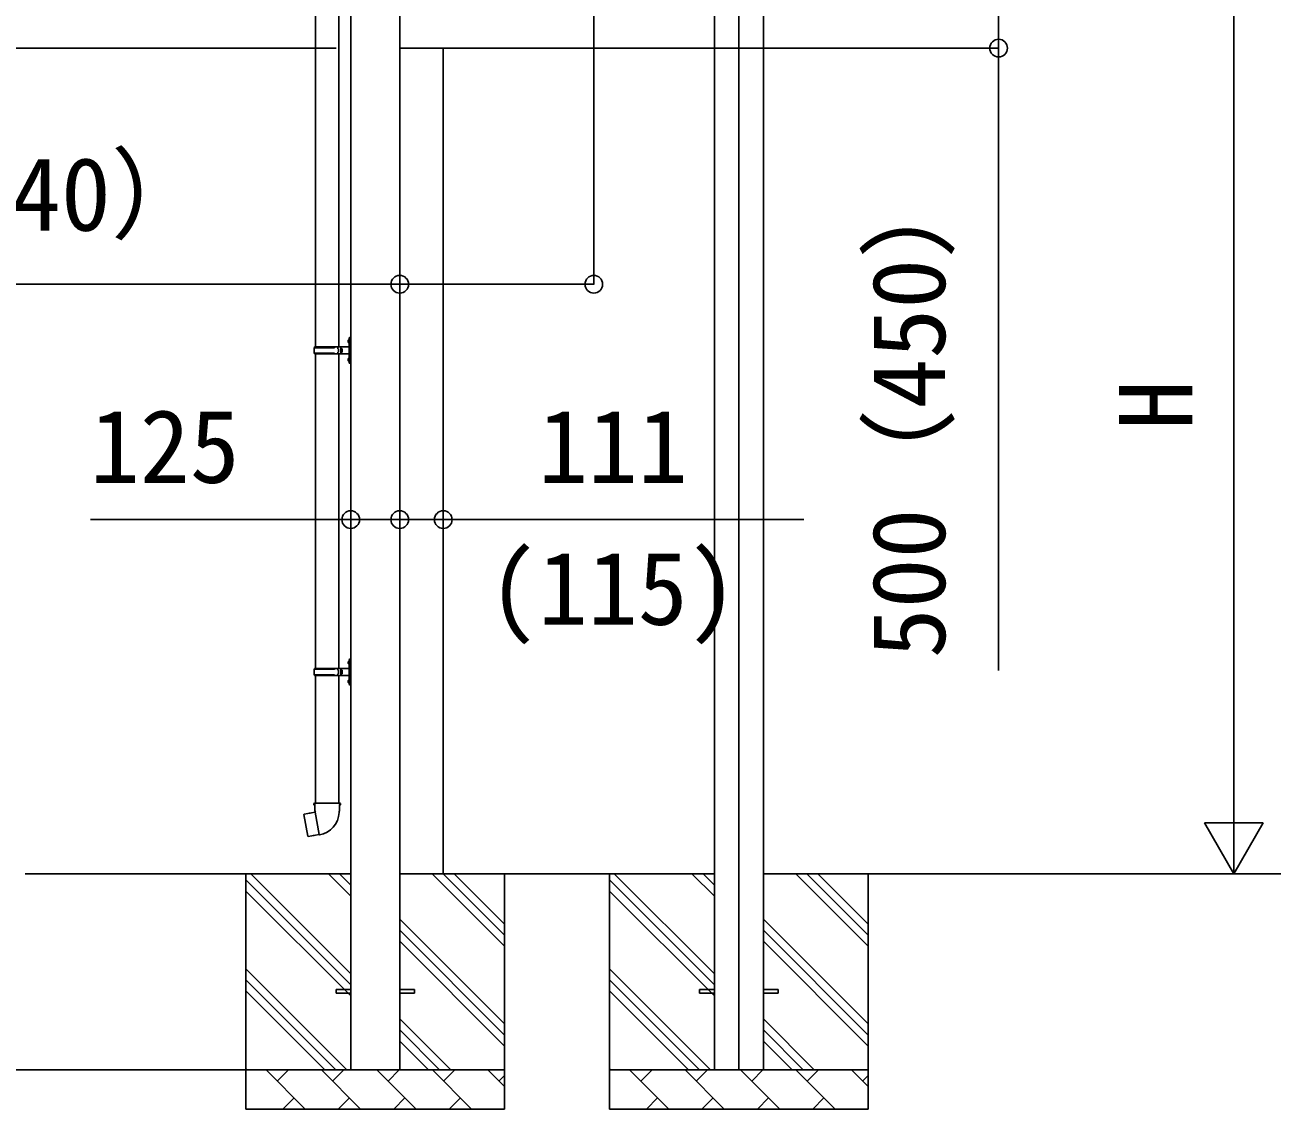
# Model space of a CAD drawing. Units: millimetres, scale not verified. Extents: x -13125 to 13125, y -19494 to 19412.
# Drawn here: x 2057 to 5238, y -7341 to -4577 of the extents above; entities that cross this region are included whole.
import ezdxf
from ezdxf.enums import TextEntityAlignment as Align

# ---------------------------------------------------------------- set-up
doc = ezdxf.new("R2010")
doc.units = ezdxf.units.MM
doc.header["$LTSCALE"] = 70
for name, color, linetype in [('0-3_YKK_12', 2, 'Continuous'), ('0-4_YKK_13', 4, 'Continuous'), ('0-5_YKK_A1', 4, 'Continuous'), ('0-6_YKK_D', 6, 'Continuous')]:
    doc.layers.add(name, color=color, linetype=linetype)
doc.styles.add('ＭＳ ゴシック', font='')
doc.styles.get('ＭＳ ゴシック').set_extended_font_data('MS Gothic')

msp = doc.modelspace()

# ---------------------------------------------------------------- linework, layer by layer
at = {"layer": '0-3_YKK_12'}
msp.add_line((3878, -4237.58), (3878, -7240.58), dxfattribs=at)
at = {"layer": '0-4_YKK_13'}
for p, q in [((2798.09, -4515.45), (2798.09, -5397.45)), ((2858.09, -4515.45), (2858.09, -5397.45)), ((2884.09, -5374.45), (2887.09, -5372.95)), ((2884.09, -5374.45), (2884.09, -5406.45)), ((2887.09, -5372.95), (2887.09, -5406.45)), ((2887.09, -5372.95), (2888.09, -5372.95)), ((2888.09, -5372.95), (2888.09, -5406.45)), ((2795.09, -5399.45), (2845.42, -5399.45)), ((2796.09, -5397.45), (2882.09, -5397.45)), ((2796.09, -5397.45), (2796.09, -5399.45)), ((2855.09, -5397.45), (2855.09, -5401.95)), ((2855.09, -5401.95), (2857.09, -5401.95)), ((2857.09, -5401.95), (2857.09, -5406.45)), ((2857.09, -5410.95), (2857.09, -5406.45)), ((2863.09, -5397.45), (2863.09, -5406.45)), ((2863.09, -5401.95), (2866.09, -5401.95)), ((2863.09, -5415.45), (2863.09, -5406.45)), ((2866.09, -5401.95), (2866.09, -5406.45)), ((2866.09, -5410.95), (2866.09, -5406.45)), ((2881.79, -5380.3), (2883.83, -5381.3)), ((2883.06, -5378.3), (2883.69, -5378.3)), ((2883.06, -5378.3), (2883.06, -5386.6)), ((2883.06, -5386.6), (2883.69, -5386.6)), ((2883.69, -5378.3), (2883.69, -5386.6)), ((2883.69, -5378.3), (2884.09, -5378.7)), ((2883.69, -5386.6), (2884.09, -5386.2)), ((2883.83, -5381.3), (2884.45, -5382.45)), ((2884.09, -5378.7), (2884.09, -5386.2)), ((2884.09, -5438.45), (2884.09, -5406.45)), ((2887.09, -5439.95), (2887.09, -5406.45)), ((2888.09, -5439.95), (2888.09, -5406.45)), ((2795.09, -5413.45), (2845.42, -5413.45)), ((2796.09, -5415.45), (2796.09, -5413.45)), ((2796.09, -5415.45), (2882.09, -5415.45)), ((2855.09, -5415.45), (2855.09, -5410.95)), ((2855.09, -5410.95), (2857.09, -5410.95)), ((2863.09, -5410.95), (2866.09, -5410.95)), ((2881.79, -5428.3), (2883.83, -5429.3)), ((2883.06, -5426.3), (2883.69, -5426.3)), ((2883.06, -5426.3), (2883.06, -5434.6)), ((2883.06, -5434.6), (2883.69, -5434.6)), ((2883.69, -5426.3), (2883.69, -5434.6)), ((2883.69, -5426.3), (2884.09, -5426.7)), ((2883.69, -5434.6), (2884.09, -5434.2)), ((2883.83, -5429.3), (2884.45, -5430.45)), ((2884.09, -5426.7), (2884.09, -5434.2)), ((2884.09, -5438.45), (2887.09, -5439.95)), ((2887.09, -5439.95), (2888.09, -5439.95)), ((2881.79, -6200.3), (2883.83, -6201.3)), ((2883.06, -6198.3), (2883.69, -6198.3)), ((2883.06, -6198.3), (2883.06, -6206.6)), ((2883.69, -6198.3), (2883.69, -6206.6)), ((2883.69, -6198.3), (2884.09, -6198.7)), ((2883.83, -6201.3), (2884.45, -6202.45)), ((2884.09, -6194.45), (2887.09, -6192.95)), ((2884.09, -6194.45), (2884.09, -6244.53)), ((2884.09, -6198.7), (2884.09, -6206.2)), ((2887.09, -6192.95), (2887.09, -6244.53)), ((2887.09, -6192.95), (2888.09, -6192.95)), ((2888.09, -6192.95), (2888.09, -6244.53)), ((2795.09, -6219.45), (2845.42, -6219.45)), ((2795.09, -6233.45), (2845.42, -6233.45)), ((2796.09, -6217.45), (2882.09, -6217.45)), ((2796.09, -6217.45), (2796.09, -6219.45)), ((2796.09, -6235.45), (2796.09, -6233.45)), ((2855.09, -6217.45), (2855.09, -6221.95)), ((2855.09, -6221.95), (2857.09, -6221.95)), ((2855.09, -6235.45), (2855.09, -6230.95)), ((2855.09, -6230.95), (2857.09, -6230.95)), ((2857.09, -6221.95), (2857.09, -6226.45)), ((2857.09, -6230.95), (2857.09, -6226.45)), ((2863.09, -6217.45), (2863.09, -6226.45)), ((2863.09, -6221.95), (2866.09, -6221.95)), ((2863.09, -6235.45), (2863.09, -6226.45)), ((2863.09, -6230.95), (2866.09, -6230.95)), ((2866.09, -6221.95), (2866.09, -6226.45)), ((2866.09, -6230.95), (2866.09, -6226.45)), ((2883.06, -6206.6), (2883.69, -6206.6)), ((2883.69, -6206.6), (2884.09, -6206.2)), ((2888.09, -6216.55), (2888.09, -6226.45)), ((2796.09, -6235.45), (2882.09, -6235.45)), ((2798.09, -6235.45), (2798.09, -6560.38)), ((2858.09, -6235.45), (2858.09, -6560.38)), ((2881.79, -6248.3), (2883.83, -6249.3)), ((2883.06, -6246.3), (2883.69, -6246.3)), ((2883.06, -6246.3), (2883.06, -6254.6)), ((2883.06, -6254.6), (2883.69, -6254.6)), ((2883.69, -6246.3), (2883.69, -6254.6)), ((2883.69, -6246.3), (2884.09, -6246.7)), ((2883.69, -6254.6), (2884.09, -6254.2)), ((2883.83, -6249.3), (2884.45, -6250.45)), ((2884.09, -6258.45), (2884.09, -6244.53)), ((2884.09, -6246.7), (2884.09, -6254.2)), ((2884.09, -6258.45), (2887.09, -6259.95)), ((2887.09, -6259.95), (2887.09, -6244.53)), ((2887.09, -6259.95), (2888.09, -6259.95)), ((2888.09, -6259.95), (2888.09, -6244.53)), ((2797.5, -6583.58), (2769.63, -6588.83)), ((2796.24, -6560.38), (2794.09, -6561.16)), ((2794.09, -6561.16), (2794.09, -6564.78)), ((2794.09, -6564.78), (2796.33, -6565.59)), ((2796.24, -6560.38), (2828.09, -6560.38)), ((2796.24, -6560.38), (2796.33, -6565.59)), ((2796.33, -6565.59), (2796.59, -6580.38)), ((2796.59, -6580.38), (2797.94, -6582.38)), ((2807.85, -6640.87), (2797.72, -6583.4)), ((2797.74, -6582.58), (2797.74, -6583.28)), ((2797.94, -6582.38), (2797.91, -6582.38)), ((2859.94, -6560.38), (2828.09, -6560.38)), ((2858.28, -6582.32), (2858.2, -6584.48)), ((2859.59, -6580.38), (2858.28, -6582.32)), ((2862.09, -6564.78), (2859.85, -6565.59)), ((2859.94, -6560.38), (2862.09, -6561.16)), ((2862.09, -6561.16), (2862.09, -6564.78)), ((2769.63, -6588.83), (2768.82, -6590)), ((2768.82, -6590), (2778.44, -6644.56)), ((2782.37, -6586.22), (2782.16, -6586.47)), ((2792.47, -6643.47), (2792.18, -6643.31)), ((2808.16, -6641.64), (2807.92, -6640.97)), ((2850.59, -7036.08), (2888.09, -7036.08)), ((2850.59, -7045.08), (2850.59, -7036.08)), ((2850.59, -7045.08), (2888.09, -7045.08)), ((3013.09, -7036.08), (3050.59, -7036.08)), ((3013.09, -7045.08), (3050.59, -7045.08)), ((3050.59, -7045.08), (3050.59, -7036.08)), ((3778, -7036.08), (3815.5, -7036.08)), ((3778, -7045.08), (3778, -7036.08)), ((3778, -7045.08), (3815.5, -7045.08)), ((3940.5, -7036.08), (3978, -7036.08)), ((3940.5, -7045.08), (3978, -7045.08)), ((3978, -7045.08), (3978, -7036.08))]:
    msp.add_line(p, q, dxfattribs=at)
for points in [[(2881.79, -5384.6), (2883.83, -5383.6), (2884.45, -5382.45)], [(2798.09, -5415.44), (2798.09, -6216.55), (2798.09, -6217.45)], [(2858.09, -5415.44), (2858.09, -6216.55), (2858.09, -6217.45)], [(2881.79, -5432.6), (2883.83, -5431.6), (2884.45, -5430.45)], [(2881.79, -6204.6), (2883.83, -6203.6), (2884.45, -6202.45)], [(2881.79, -6252.6), (2883.83, -6251.6), (2884.45, -6250.45)], [(2859.94, -6560.38), (2859.85, -6565.59), (2859.59, -6580.38)], [(2784.62, -6586), (2784.34, -6585.85), (2782.37, -6586.22)], [(2807.59, -6640.78), (2779.6, -6645.38), (2778.44, -6644.56)], [(2794.65, -6642.91), (2794.44, -6643.14), (2792.47, -6643.47)]]:
    msp.add_lwpolyline(points, dxfattribs=at)
for centre, radius, start, end in [((2843.84, -5406.45), 49.25, 171.82876, 180.00002), ((2843.84, -5406.45), 49.25, 180.00002, 188.17127), ((2845.42, -5397.45), 2, 270, 359.99998), ((2887.39, -5382.45), 6, 136.21765, 223.78235), ((2882.09, -5395.45), 2, 270, 359.99998), ((2845.42, -5415.45), 2, 0.00005, 90.00004), ((2887.39, -5430.45), 6, 136.21765, 223.78235), ((2882.09, -5417.45), 2, 0.00005, 90.00004), ((2887.39, -6202.45), 6, 136.21765, 223.78235), ((2843.84, -6226.45), 49.25, 171.82876, 180.00002), ((2843.84, -6226.45), 49.25, 180.00002, 188.17127), ((2845.42, -6217.45), 2, 270, 359.99998), ((2845.42, -6235.45), 2, 0.00005, 90.00004), ((2882.09, -6215.45), 2, 270, 326.56047), ((2887.39, -6250.45), 6, 136.21765, 223.78235), ((2882.09, -6237.45), 2, 0.00005, 90.00004), ((2797.44, -6583.28), 0.3, 280.66842, 0), ((2797.94, -6582.58), 0.2, 100, 180), ((2797.94, -6582.38), 60.3, 279.96938, 358), ((2807.63, -6641.08), 0.3, 20, 99.33158), ((2808.35, -6641.57), 0.2, 200, 279.96938)]:
    msp.add_arc(centre, radius, start, end, dxfattribs=at)
at = {"layer": '0-5_YKK_A1'}
for p, q in [((3508.09, -4166.99), (3508.09, -4634.08)), ((3013.09, -4635.58), (3506.59, -4635.58)), ((3124.09, -6740.58), (3124.09, -4635.58)), ((2057.7, -6740.58), (2888.09, -6740.58)), ((2620.59, -6740.58), (2620.59, -7340.58)), ((2888.09, -6995.68), (2632.99, -6740.58)), ((2888.09, -6797.69), (2830.98, -6740.58)), ((2888.09, -6769.4), (2859.27, -6740.58)), ((3013.09, -6740.58), (3815.5, -6740.58)), ((3280.59, -6925.63), (3095.54, -6740.58)), ((3280.59, -6897.34), (3123.82, -6740.58)), ((3280.59, -6869.06), (3152.11, -6740.58)), ((3280.59, -6740.58), (3280.59, -7340.58)), ((3548, -6740.58), (3548, -7340.58)), ((3815.5, -6995.68), (3560.4, -6740.58)), ((3815.5, -6797.69), (3758.39, -6740.58)), ((3815.5, -6769.4), (3786.68, -6740.58)), ((3940.5, -6740.58), (7215.5, -6740.58)), ((4208, -6925.63), (4022.95, -6740.58)), ((4208, -6897.34), (4051.24, -6740.58)), ((4208, -6869.06), (4079.52, -6740.58)), ((4208, -6740.58), (4208, -7340.58)), ((2888.09, -7023.96), (2620.59, -6756.46)), ((3815.5, -7023.96), (3548, -6756.46)), ((2888.09, -7052.25), (2620.59, -6784.75)), ((3815.5, -7052.25), (3548, -6784.75)), ((3280.59, -7123.62), (3013.09, -6856.12)), ((4208, -7123.62), (3940.5, -6856.12)), ((3280.59, -7151.9), (3013.09, -6884.4)), ((4208, -7151.9), (3940.5, -6884.4)), ((3280.59, -7180.19), (3013.09, -6912.69)), ((4208, -7180.19), (3940.5, -6912.69)), ((2878.43, -7240.58), (2620.59, -6982.74)), ((3805.84, -7240.58), (3548, -6982.74)), ((2850.15, -7240.58), (2620.59, -7011.02)), ((3777.56, -7240.58), (3548, -7011.02)), ((2821.86, -7240.58), (2620.59, -7039.3)), ((3749.28, -7240.58), (3548, -7039.3)), ((3142.99, -7240.58), (3013.09, -7110.68)), ((4070.4, -7240.58), (3940.5, -7110.68)), ((3114.71, -7240.58), (3013.09, -7138.96)), ((4042.12, -7240.58), (3940.5, -7138.96)), ((3086.42, -7240.58), (3013.09, -7167.25)), ((4013.83, -7240.58), (3940.5, -7167.25)), ((2623.87, -7240.58), (2620.59, -7237.29)), ((3280.59, -7240.58), (2620.59, -7240.58)), ((2772.01, -7340.58), (2672.01, -7240.58)), ((2700.57, -7269.13), (2729.12, -7240.58)), ((2913.43, -7340.58), (2813.43, -7240.58)), ((2841.99, -7269.13), (2870.54, -7240.58)), ((3054.85, -7340.58), (2954.85, -7240.58)), ((2983.41, -7269.13), (3011.96, -7240.58)), ((3196.28, -7340.58), (3096.28, -7240.58)), ((3124.83, -7269.13), (3153.38, -7240.58)), ((3280.59, -7283.47), (3237.7, -7240.58)), ((3551.29, -7240.58), (3548, -7237.29)), ((4208, -7240.58), (3548, -7240.58)), ((3699.42, -7340.58), (3599.42, -7240.58)), ((3627.98, -7269.13), (3656.53, -7240.58)), ((3840.84, -7340.58), (3740.84, -7240.58)), ((3769.4, -7269.13), (3797.95, -7240.58)), ((3982.27, -7340.58), (3882.27, -7240.58)), ((3910.82, -7269.13), (3939.37, -7240.58)), ((4123.69, -7340.58), (4023.69, -7240.58)), ((4052.24, -7269.13), (4080.79, -7240.58)), ((4208, -7283.47), (4165.11, -7240.58)), ((3266.25, -7269.13), (3280.59, -7254.79)), ((4193.66, -7269.13), (4208, -7254.79)), ((2743.46, -7312.02), (2714.91, -7340.58)), ((2884.88, -7312.02), (2856.33, -7340.58)), ((3026.3, -7312.02), (2997.75, -7340.58)), ((3167.72, -7312.02), (3139.17, -7340.58)), ((3670.87, -7312.02), (3642.32, -7340.58)), ((3812.29, -7312.02), (3783.74, -7340.58)), ((3953.71, -7312.02), (3925.16, -7340.58)), ((4095.13, -7312.02), (4066.58, -7340.58)), ((2620.59, -7340.58), (3280.59, -7340.58)), ((3548, -7340.58), (4208, -7340.58))]:
    msp.add_line(p, q, dxfattribs=at)
for points in [[(3013.09, -7240.58), (2888.09, -7240.58), (2888.09, -4058.58), (3013.09, -4058.58)], [(3815.5, -7240.58), (3940.5, -7240.58), (3940.5, -4237.58), (3815.5, -4237.58)]]:
    msp.add_lwpolyline(points, close=True, dxfattribs=at)
msp.add_arc((3506.59, -4634.08), 1.5, 270, 0, dxfattribs=at)
at = {"layer": '0-6_YKK_D'}
for p, q in [((5140.5, -6590.58), (5140.5, -4390.58)), ((2850.77, -4635.58), (1219.59, -4635.58)), ((3013.09, -4636.58), (3013.09, -5238.67)), ((3507.59, -4635.58), (4541.5, -4635.58)), ((3508.09, -4635.08), (3508.09, -5238.67)), ((2888.09, -5579.58), (2888.09, -5838.67)), ((3013.09, -5575.58), (3013.09, -5838.67)), ((3013.09, -5575.58), (3013.09, -5838.67)), ((3124.09, -5614.48), (3124.09, -5838.67)), ((5140.5, -6740.58), (5140.5, -6480.77)), ((5140.5, -6740.58), (5065.5, -6610.67)), ((5215.5, -6610.67), (5065.5, -6610.67)), ((5140.5, -6740.58), (5215.5, -6610.67)), ((4541.5, -6740.58), (5141.5, -6740.58)), ((2699.59, -7240.58), (619.59, -7240.58))]:
    msp.add_line(p, q, dxfattribs=at)
for points in [[(4540.5, -4135.58), (4540.5, -4635.58), (4540.5, -6222.28)], [(3508.09, -5237.67), (3013.09, -5237.67), (1220.91, -5237.67)], [(3013.09, -5837.67), (2888.09, -5837.67), (2224.68, -5837.67)], [(3013.09, -5837.67), (3124.09, -5837.67), (4043.95, -5837.67)]]:
    msp.add_lwpolyline(points, dxfattribs=at)
for centre in [(4540.5, -4635.58), (3013.09, -5237.67), (3508.09, -5237.67), (2888.09, -5837.67), (3013.09, -5837.67), (3013.09, -5837.67), (3124.09, -5837.67)]:
    msp.add_circle(centre, 22.5, dxfattribs=at)

# ---------------------------------------------------------------- texts
at = {"layer": '0-6_YKK_D', "style": 'ＭＳ ゴシック'}
for s, p in [('495（440）', (1257.87, -5157.24)), ('125', (2223.06, -5800.17)), ('111', (3366.05, -5800.17)), ('(115)', (3238.55, -6162.04))]:
    msp.add_text(s, height=187, dxfattribs=at).set_placement(p, align=Align.BOTTOM_LEFT)
for s, p in [('500（450）', (4460.08, -6191.12)), ('H', (5090.5, -5609.38))]:
    msp.add_text(s, height=187, rotation=90, dxfattribs=at).set_placement(p, align=Align.BOTTOM_LEFT)

doc.saveas('drawing.dxf')
